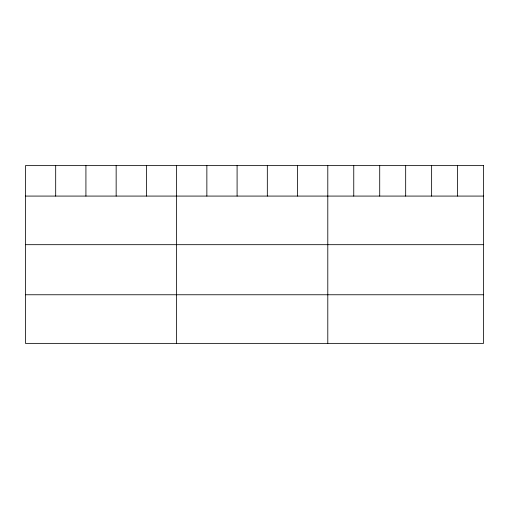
<?xml version="1.0" encoding="UTF-8"?>
<svg xmlns="http://www.w3.org/2000/svg" width="509" height="509" viewBox="0 0 509 509"><rect width="100%" height="100%" fill="white"/><g stroke="black" fill="none" stroke-linecap="round" stroke-linejoin="round"><path stroke-width="0.76" d="M25.45 196.08L483.55 196.08M25.45 244.683L483.55 244.683M25.45 294.762L483.55 294.762M457.591 165.629L457.591 196.08M431.632 165.629L431.632 196.08M405.673 165.629L405.673 196.08M379.714 165.629L379.714 196.08M353.755 165.629L353.755 196.08M327.796 165.629L327.796 343.371M297.561 165.629L297.561 196.08M267.327 165.629L267.327 196.08M237.092 165.629L237.092 196.08M206.858 165.629L206.858 196.08M176.623 165.629L176.623 343.371M146.388 165.629L146.388 196.08M116.154 165.629L116.154 196.08M85.919 165.629L85.919 196.08M55.685 165.629L55.685 196.08M483.55 165.629L25.45 165.629L25.45 343.371L483.55 343.371L483.55 165.629"/></g></svg>
